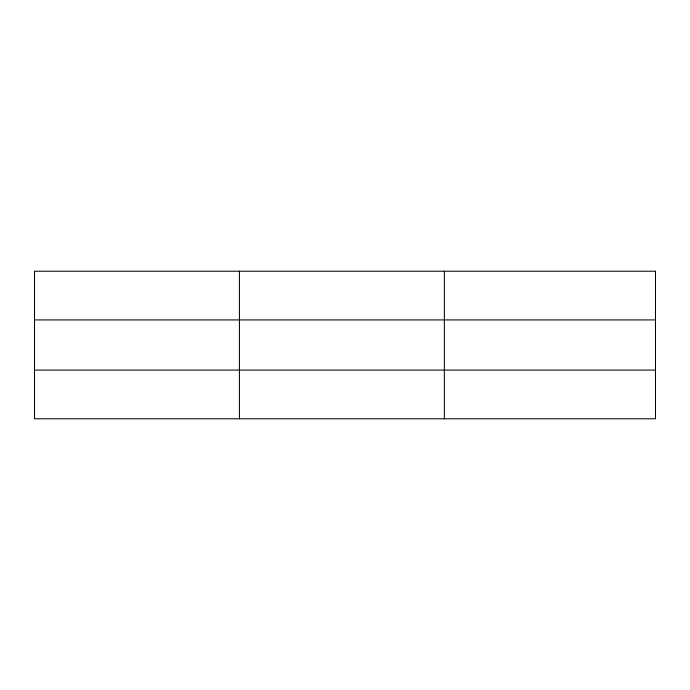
<?xml version="1.0" encoding="UTF-8"?>
<svg xmlns="http://www.w3.org/2000/svg" width="690" height="690" viewBox="0 0 690 690"><rect width="100%" height="100%" fill="white"/><g stroke="black" fill="none" stroke-linecap="round" stroke-linejoin="round"><path stroke-width="1.03" d="M239.43 418.778L239.43 271.222M444.36 418.778L444.36 271.222M34.5 319.919L655.5 319.919M34.5 370.082L655.5 370.082M655.5 271.222L655.5 418.778L34.5 418.778L34.5 271.222L655.5 271.222"/></g></svg>
